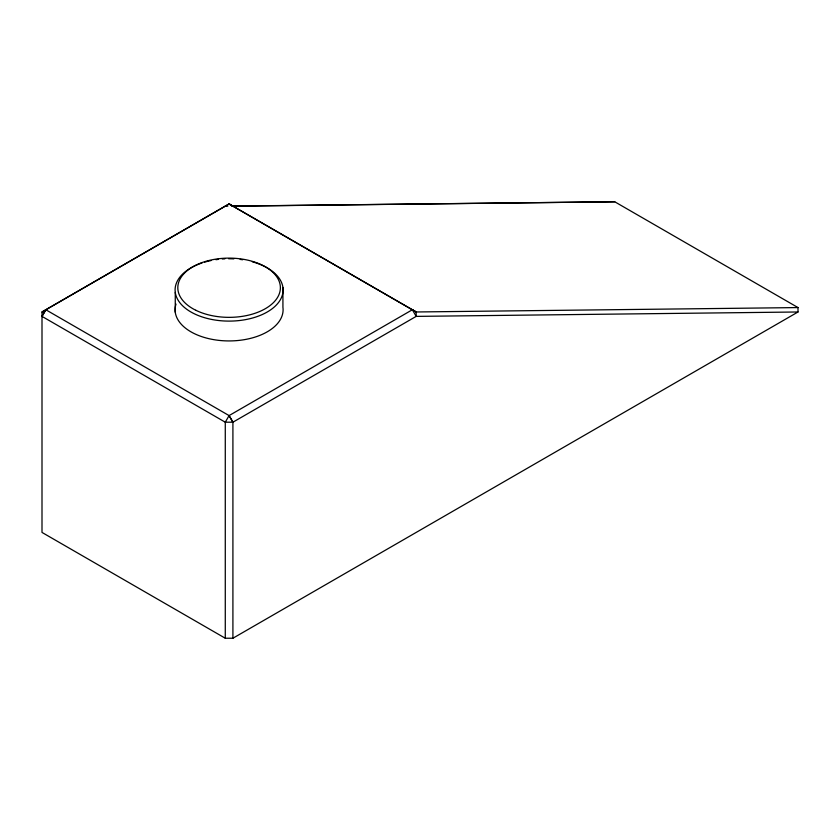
<?xml version="1.0" encoding="UTF-8"?>
<svg xmlns="http://www.w3.org/2000/svg" width="840" height="840" viewBox="0 0 840 840"><rect width="100%" height="100%" fill="white"/><g stroke="black" fill="none" stroke-linecap="round" stroke-linejoin="round"><path stroke-width="1.26" d="M798 311.987L416.178 316.386L232.911 422.205L225.278 422.205L42 316.386L45.822 309.75L229.089 203.941L416.178 311.976L798 307.577L798 311.987L232.911 638.232L225.278 638.232L42 532.423L42 311.976L45.822 309.75L229.089 415.59L232.911 422.205L232.911 638.232M412.388 309.76L416.178 316.386L416.178 311.976L412.367 309.75L229.089 415.59L225.278 422.205L225.278 638.232M42 316.386L45.822 309.781M42 311.976L229.089 203.941L416.178 311.976M231.829 206.094L614.723 201.768L798 307.577M232.911 206.167L229.089 203.941L232.911 206.167L614.723 201.768M225.278 206.167L227.819 206.167M229.089 415.59L232.911 422.205M282.923 287.469L282.923 307.282A54.002 31.175 0 0 1 226.306 340.893A54.002 31.175 0 0 1 175.991 304.091M175.266 292.404L175.266 312.218M252.304 261.786A54.002 31.175 0 0 1 272.244 308.679A54.002 31.175 0 0 1 188.685 310.611A54.002 31.175 0 0 1 202.052 262.952M204.54 262.175A54.002 31.175 0 0 1 211.029 260.558M215.943 259.697A54.002 31.175 0 0 1 218.463 259.371M222.275 259.014A54.002 31.175 0 0 1 224.816 258.857M228.648 258.762A54.002 31.175 0 0 1 233.814 258.877M240.146 259.423A54.002 31.175 0 0 1 242.645 259.76M195.804 310.264A51.293 29.621 0 0 0 279.531 293.108A51.293 29.621 0 0 0 211.932 259.822A51.293 29.621 0 0 0 195.804 310.264"/></g></svg>
